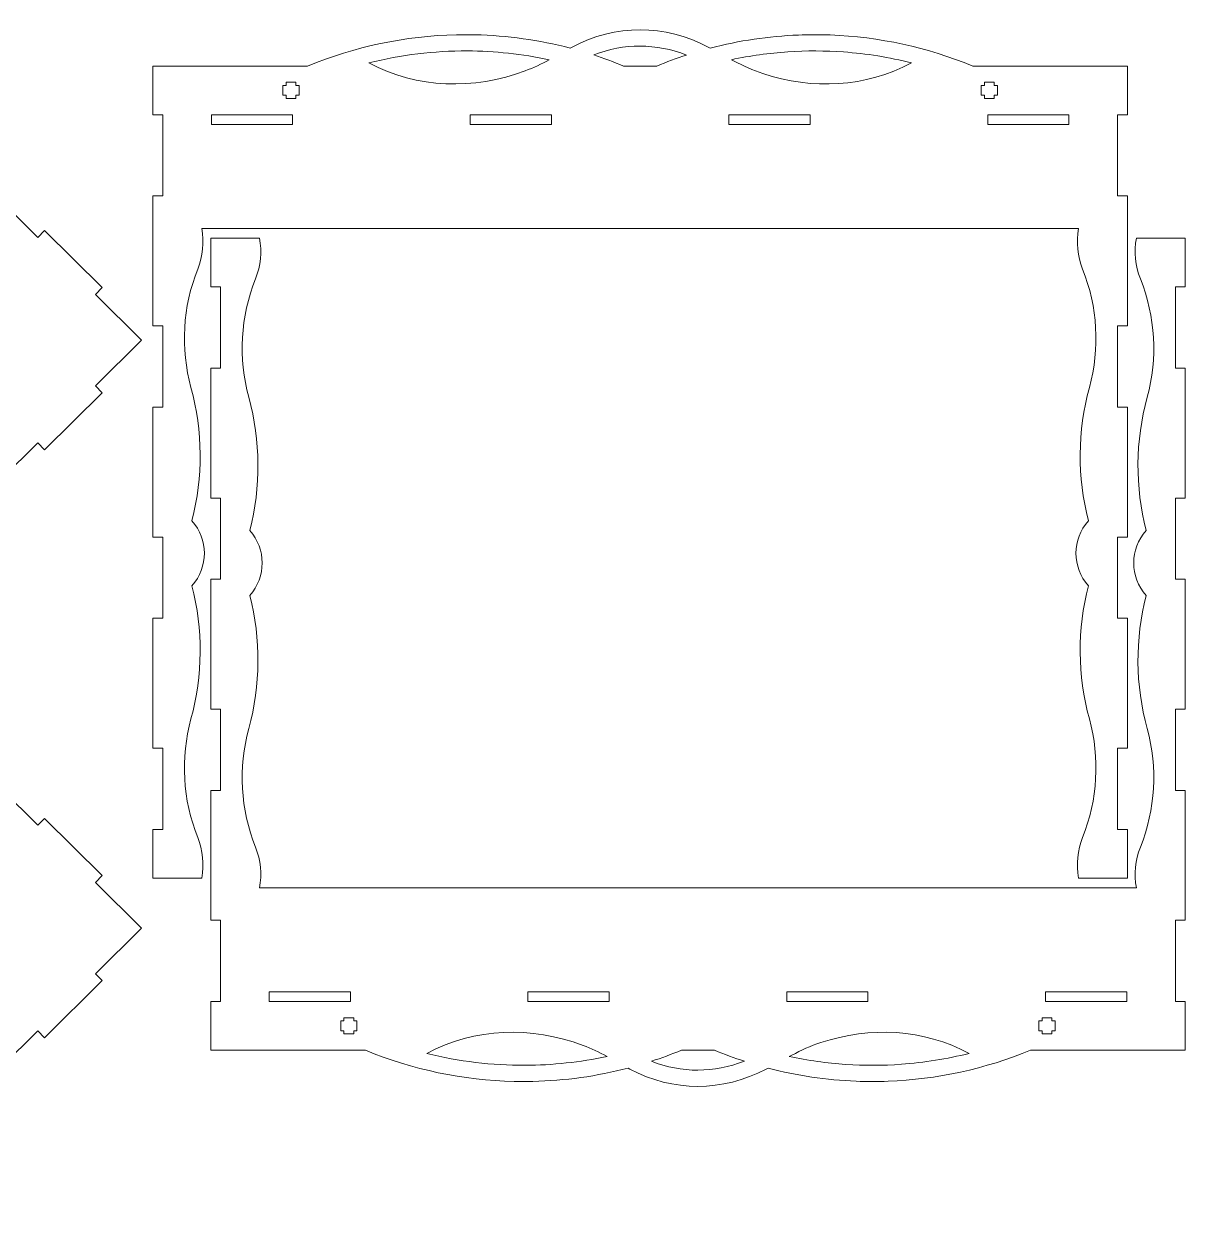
# Model space of a CAD drawing. Header units: millimetres. Extents: x -974 to 974, y -468 to 470.
# Drawn here: x 259 to 974, y -265 to 470 of the extents above; entities that cross this region are included whole.
import ezdxf

# ---------------------------------------------------------------- set-up
doc = ezdxf.new("R2010")
doc.units = ezdxf.units.MM
doc.header["$MEASUREMENT"] = 0
doc.layers.add('Camada 1', color=7, linetype='Continuous')

msp = doc.modelspace()

# ---------------------------------------------------------------- linework, layer by layer
at = {"layer": 'Camada 1', "color": 230, "lineweight": 20}
for points, knots in [([(338.7074, 364.2492), (338.7074, 364.2492), (338.7074, 284.2492), (338.7074, 284.2492), (338.7074, 284.2492), (338.7074, 284.2492), (344.7074, 284.2492), (344.7074, 284.2492), (344.7074, 284.2492), (344.7074, 284.2492), (344.7074, 234.2492), (344.7074, 234.2492), (344.7074, 234.2492), (344.7074, 234.2492), (338.7074, 234.2492), (338.7074, 234.2492), (338.7074, 234.2492), (338.7074, 234.2492), (338.7074, 154.2493), (338.7074, 154.2493), (338.7074, 154.2493), (338.7074, 154.2493), (344.7074, 154.2493), (344.7074, 154.2493), (344.7074, 154.2493), (344.7074, 154.2493), (344.7074, 104.2493), (344.7074, 104.2493), (344.7074, 104.2493), (344.7074, 104.2493), (338.7074, 104.2493), (338.7074, 104.2493), (338.7074, 104.2493), (338.7074, 104.2493), (338.7074, 24.2493), (338.7074, 24.2493), (338.7074, 24.2493), (338.7074, 24.2493), (344.7074, 24.2493), (344.7074, 24.2493), (344.7074, 24.2493), (344.7074, 24.2493), (344.7074, -25.7507), (344.7074, -25.7507), (344.7074, -25.7507), (344.7074, -25.7507), (338.7074, -25.7507), (338.7074, -25.7507), (338.7074, -25.7507), (338.7074, -25.7507), (338.7074, -55.7507), (338.7074, -55.7507), (338.7074, -55.7507), (338.7074, -55.7507), (368.7074, -55.7507), (368.7074, -55.7507), (368.7074, -55.7507), (370.281, -47.3541), (369.432, -38.6829), (366.2596, -30.7507), (366.2596, -30.7507), (356.9677, -7.5181), (355.5067, 18.1112), (362.0982, 42.2493), (362.0982, 42.2493), (369.421, 69.0653), (369.6311, 97.3265), (362.7074, 124.2493), (362.7074, 124.2493), (372.8931, 135.6372), (372.8932, 152.8611), (362.7074, 164.2493), (362.7074, 164.2493), (369.631, 191.171), (369.4211, 219.4323), (362.0982, 246.2492), (362.0982, 246.2492), (355.5067, 270.3872), (356.9677, 296.0165), (366.2596, 319.2492), (366.2596, 319.2492), (369.432, 327.1811), (370.281, 335.8523), (368.7074, 344.2492), (368.7074, 344.2492), (368.7074, 344.2492), (908.7073, 344.2492), (908.7073, 344.2492), (908.7073, 344.2492), (907.1337, 335.8524), (907.9827, 327.1812), (911.1553, 319.2486), (911.1553, 319.2486), (920.4471, 296.0161), (921.908, 270.387), (915.3165, 246.2492), (915.3165, 246.2492), (907.9936, 219.4328), (907.7836, 191.1713), (914.7073, 164.2493), (914.7073, 164.2493), (904.5215, 152.8612), (904.5215, 135.6373), (914.7073, 124.2493), (914.7073, 124.2493), (907.7836, 97.3271), (907.9936, 69.0656), (915.3167, 42.2487), (915.3167, 42.2487), (921.908, 18.1108), (920.4469, -7.5183), (911.1551, -30.7507), (911.1551, -30.7507), (907.9827, -38.6828), (907.1337, -47.354), (908.7073, -55.7507), (908.7073, -55.7507), (908.7073, -55.7507), (938.7073, -55.7507), (938.7073, -55.7507), (938.7073, -55.7507), (938.7073, -55.7507), (938.7073, -25.7507), (938.7073, -25.7507), (938.7073, -25.7507), (938.7073, -25.7507), (932.7073, -25.7507), (932.7073, -25.7507), (932.7073, -25.7507), (932.7073, -25.7507), (932.7073, 24.2493), (932.7073, 24.2493), (932.7073, 24.2493), (932.7073, 24.2493), (938.7073, 24.2493), (938.7073, 24.2493), (938.7073, 24.2493), (938.7073, 24.2493), (938.7073, 104.2493), (938.7073, 104.2493), (938.7073, 104.2493), (938.7073, 104.2493), (932.7073, 104.2493), (932.7073, 104.2493), (932.7073, 104.2493), (932.7073, 104.2493), (932.7073, 154.2493), (932.7073, 154.2493), (932.7073, 154.2493), (932.7073, 154.2493), (938.7073, 154.2493), (938.7073, 154.2493), (938.7073, 154.2493), (938.7073, 154.2493), (938.7073, 234.2492), (938.7073, 234.2492), (938.7073, 234.2492), (938.7073, 234.2492), (932.7073, 234.2492), (932.7073, 234.2492), (932.7073, 234.2492), (932.7073, 234.2492), (932.7073, 284.2492), (932.7073, 284.2492), (932.7073, 284.2492), (932.7073, 284.2492), (938.7073, 284.2492), (938.7073, 284.2492), (938.7073, 284.2492), (938.7073, 284.2492), (938.7073, 364.2492), (938.7073, 364.2492), (938.7073, 364.2492), (938.7073, 364.2492), (932.7073, 364.2492), (932.7073, 364.2492), (932.7073, 364.2492), (932.7073, 364.2492), (932.7073, 414.2492), (932.7073, 414.2492), (932.7073, 414.2492), (932.7073, 414.2492), (938.7073, 414.2492), (938.7073, 414.2492), (938.7073, 414.2492), (938.7073, 414.2492), (938.7073, 444.2492), (938.7073, 444.2492), (938.7073, 444.2492), (938.7073, 444.2492), (843.5064, 444.2492), (843.5064, 444.2492), (843.5064, 444.2492), (815.6671, 455.7411), (785.8362, 462.2381), (755.738, 463.3638), (755.738, 463.3638), (749.197, 463.6083), (742.6485, 463.601), (736.1074, 463.3418), (736.1074, 463.3418), (717.8521, 462.6185), (699.6562, 459.9332), (681.842, 455.286), (681.842, 455.286), (681.842, 455.286), (680.6322, 455.9228), (680.6322, 455.9228), (680.6322, 455.9228), (653.8062, 469.9195), (623.4889, 470.2017), (596.7448, 455.8406), (596.7448, 455.8406), (596.7448, 455.8406), (595.6717, 455.2602), (595.6717, 455.2602), (595.6717, 455.2602), (576.4572, 460.2809), (556.7978, 463.0189), (537.0981, 463.4739), (537.0981, 463.4739), (533.2396, 463.5631), (529.3795, 463.5646), (525.5209, 463.4785), (525.5209, 463.4785), (494.1262, 462.7783), (462.9363, 456.2318), (433.9083, 444.2492), (433.9083, 444.2492), (433.9083, 444.2492), (338.7074, 444.2492), (338.7074, 444.2492), (338.7074, 444.2492), (338.7074, 444.2492), (338.7074, 414.2492), (338.7074, 414.2492), (338.7074, 414.2492), (338.7074, 414.2492), (344.7074, 414.2492), (344.7074, 414.2492), (344.7074, 414.2492), (344.7074, 414.2492), (344.7074, 364.2492), (344.7074, 364.2492), (344.7074, 364.2492), (344.7074, 364.2492), (338.7074, 364.2492), (338.7074, 364.2492)], [0, 0, 0, 0, 0.01587302, 0.01587302, 0.01587302, 0.01587302, 0.03174603, 0.03174603, 0.03174603, 0.03174603, 0.04761905, 0.04761905, 0.04761905, 0.04761905, 0.06349206, 0.06349206, 0.06349206, 0.06349206, 0.07936508, 0.07936508, 0.07936508, 0.07936508, 0.0952381, 0.0952381, 0.0952381, 0.0952381, 0.11111111, 0.11111111, 0.11111111, 0.11111111, 0.12698413, 0.12698413, 0.12698413, 0.12698413, 0.14285714, 0.14285714, 0.14285714, 0.14285714, 0.15873016, 0.15873016, 0.15873016, 0.15873016, 0.17460317, 0.17460317, 0.17460317, 0.17460317, 0.19047619, 0.19047619, 0.19047619, 0.19047619, 0.20634921, 0.20634921, 0.20634921, 0.20634921, 0.22222222, 0.22222222, 0.22222222, 0.22222222, 0.23809524, 0.23809524, 0.23809524, 0.23809524, 0.25396825, 0.25396825, 0.25396825, 0.25396825, 0.26984127, 0.26984127, 0.26984127, 0.26984127, 0.28571429, 0.28571429, 0.28571429, 0.28571429, 0.3015873, 0.3015873, 0.3015873, 0.3015873, 0.31746032, 0.31746032, 0.31746032, 0.31746032, 0.33333333, 0.33333333, 0.33333333, 0.33333333, 0.34920635, 0.34920635, 0.34920635, 0.34920635, 0.36507937, 0.36507937, 0.36507937, 0.36507937, 0.38095238, 0.38095238, 0.38095238, 0.38095238, 0.3968254, 0.3968254, 0.3968254, 0.3968254, 0.41269841, 0.41269841, 0.41269841, 0.41269841, 0.42857143, 0.42857143, 0.42857143, 0.42857143, 0.44444444, 0.44444444, 0.44444444, 0.44444444, 0.46031746, 0.46031746, 0.46031746, 0.46031746, 0.47619048, 0.47619048, 0.47619048, 0.47619048, 0.49206349, 0.49206349, 0.49206349, 0.49206349, 0.50793651, 0.50793651, 0.50793651, 0.50793651, 0.52380952, 0.52380952, 0.52380952, 0.52380952, 0.53968254, 0.53968254, 0.53968254, 0.53968254, 0.55555556, 0.55555556, 0.55555556, 0.55555556, 0.57142857, 0.57142857, 0.57142857, 0.57142857, 0.58730159, 0.58730159, 0.58730159, 0.58730159, 0.6031746, 0.6031746, 0.6031746, 0.6031746, 0.61904762, 0.61904762, 0.61904762, 0.61904762, 0.63492063, 0.63492063, 0.63492063, 0.63492063, 0.65079365, 0.65079365, 0.65079365, 0.65079365, 0.66666667, 0.66666667, 0.66666667, 0.66666667, 0.68253968, 0.68253968, 0.68253968, 0.68253968, 0.6984127, 0.6984127, 0.6984127, 0.6984127, 0.71428571, 0.71428571, 0.71428571, 0.71428571, 0.73015873, 0.73015873, 0.73015873, 0.73015873, 0.74603175, 0.74603175, 0.74603175, 0.74603175, 0.76190476, 0.76190476, 0.76190476, 0.76190476, 0.77777778, 0.77777778, 0.77777778, 0.77777778, 0.79365079, 0.79365079, 0.79365079, 0.79365079, 0.80952381, 0.80952381, 0.80952381, 0.80952381, 0.82539683, 0.82539683, 0.82539683, 0.82539683, 0.84126984, 0.84126984, 0.84126984, 0.84126984, 0.85714286, 0.85714286, 0.85714286, 0.85714286, 0.87301587, 0.87301587, 0.87301587, 0.87301587, 0.88888889, 0.88888889, 0.88888889, 0.88888889, 0.9047619, 0.9047619, 0.9047619, 0.9047619, 0.92063492, 0.92063492, 0.92063492, 0.92063492, 0.93650794, 0.93650794, 0.93650794, 0.93650794, 0.95238095, 0.95238095, 0.95238095, 0.95238095, 0.96825397, 0.96825397, 0.96825397, 0.96825397, 1, 1, 1, 1]), ([(667.281, 451.0207), (661.0938, 449.0066), (654.9649, 446.7494), (648.9082, 444.2492), (648.9082, 444.2492), (648.9082, 444.2492), (628.5064, 444.2492), (628.5064, 444.2492), (628.5064, 444.2492), (622.4334, 446.7561), (616.2876, 449.0188), (610.0834, 451.0371), (610.0834, 451.0371), (628.6936, 458.4161), (648.6288, 458.2733), (667.281, 451.0207)], [0, 0, 0, 0, 0.2, 0.2, 0.2, 0.2, 0.4, 0.4, 0.4, 0.4, 0.6, 0.6, 0.6, 0.6, 1, 1, 1, 1]), ([(-188.2964, 447.4727), (-188.2964, 447.4727), (-268.2964, 447.4727), (-268.2964, 447.4727), (-268.2964, 447.4727), (-268.2964, 447.4727), (-268.2964, 453.4727), (-268.2964, 453.4727), (-268.2964, 453.4727), (-268.2964, 453.4727), (-318.2964, 453.4727), (-318.2964, 453.4727), (-318.2964, 453.4727), (-318.2964, 453.4727), (-318.2964, 447.4727), (-318.2964, 447.4727), (-318.2964, 447.4727), (-318.2964, 447.4727), (-348.2964, 447.4727), (-348.2964, 447.4727), (-348.2964, 447.4727), (-348.2964, 447.4727), (-348.2964, 103.4727), (-348.2964, 103.4727), (-348.2964, 103.4727), (-348.2964, 103.4727), (-318.2964, 103.4727), (-318.2964, 103.4727), (-318.2964, 103.4727), (-318.2964, 103.4727), (-318.2964, 97.4727), (-318.2964, 97.4727), (-318.2964, 97.4727), (-318.2964, 97.4727), (-268.2964, 97.4727), (-268.2964, 97.4727), (-268.2964, 97.4727), (-268.2964, 97.4727), (-268.2964, 103.4727), (-268.2964, 103.4727), (-268.2964, 103.4727), (-268.2964, 103.4727), (-188.2964, 103.4727), (-188.2964, 103.4727), (-188.2964, 103.4727), (-188.2964, 103.4727), (-188.2964, 97.4727), (-188.2964, 97.4727), (-188.2964, 97.4727), (-188.2964, 97.4727), (-138.2964, 97.4727), (-138.2964, 97.4727), (-138.2964, 97.4727), (-138.2964, 97.4727), (-138.2964, 103.4727), (-138.2964, 103.4727), (-138.2964, 103.4727), (-138.2964, 103.4727), (-58.2964, 103.4727), (-58.2964, 103.4727), (-58.2964, 103.4727), (-58.2964, 103.4727), (-58.2964, 97.4727), (-58.2964, 97.4727), (-58.2964, 97.4727), (-58.2964, 97.4727), (-8.2964, 97.4727), (-8.2964, 97.4727), (-8.2964, 97.4727), (-8.2964, 97.4727), (-8.2964, 103.4727), (-8.2964, 103.4727), (-8.2964, 103.4727), (-8.2964, 103.4727), (71.7036, 103.4727), (71.7036, 103.4727), (71.7036, 103.4727), (71.7036, 103.4727), (71.7036, 97.4727), (71.7036, 97.4727), (71.7036, 97.4727), (71.7036, 97.4727), (121.7036, 97.4727), (121.7036, 97.4727), (121.7036, 97.4727), (121.7036, 97.4727), (121.7036, 103.4727), (121.7036, 103.4727), (121.7036, 103.4727), (121.7036, 103.4727), (151.7036, 103.4727), (151.7036, 103.4727), (151.7036, 103.4727), (151.7036, 103.4727), (151.7036, 97.4727), (151.7036, 97.4727), (151.7036, 97.4727), (151.7036, 97.4727), (165.9245, 111.5356), (165.9245, 111.5356), (165.9245, 111.5356), (165.9245, 111.5356), (170.1434, 107.2693), (170.1434, 107.2693), (170.1434, 107.2693), (170.1434, 107.2693), (205.6957, 142.4266), (205.6957, 142.4266), (205.6957, 142.4266), (205.6957, 142.4266), (201.4768, 146.6929), (201.4768, 146.6929), (201.4768, 146.6929), (201.4768, 146.6929), (267.7095, 212.1896), (267.7095, 212.1896), (267.7095, 212.1896), (267.7095, 212.1896), (271.9283, 207.9233), (271.9283, 207.9233), (271.9283, 207.9233), (271.9283, 207.9233), (307.4806, 243.0806), (307.4806, 243.0806), (307.4806, 243.0806), (307.4806, 243.0806), (303.2618, 247.3469), (303.2618, 247.3469), (303.2618, 247.3469), (303.2618, 247.3469), (331.7036, 275.4727), (331.7036, 275.4727), (331.7036, 275.4727), (331.7036, 275.4727), (303.2618, 303.5985), (303.2618, 303.5985), (303.2618, 303.5985), (303.2618, 303.5985), (307.4806, 307.8648), (307.4806, 307.8648), (307.4806, 307.8648), (307.4806, 307.8648), (271.9283, 343.0221), (271.9283, 343.0221), (271.9283, 343.0221), (271.9283, 343.0221), (267.7095, 338.7558), (267.7095, 338.7558), (267.7095, 338.7558), (267.7095, 338.7558), (201.4768, 404.2525), (201.4768, 404.2525), (201.4768, 404.2525), (201.4768, 404.2525), (205.6957, 408.5188), (205.6957, 408.5188), (205.6957, 408.5188), (205.6957, 408.5188), (170.1434, 443.6761), (170.1434, 443.6761), (170.1434, 443.6761), (170.1434, 443.6761), (165.9245, 439.4098), (165.9245, 439.4098), (165.9245, 439.4098), (165.9245, 439.4098), (151.7036, 453.4727), (151.7036, 453.4727), (151.7036, 453.4727), (151.7036, 453.4727), (151.7036, 447.4727), (151.7036, 447.4727), (151.7036, 447.4727), (151.7036, 447.4727), (121.7036, 447.4727), (121.7036, 447.4727), (121.7036, 447.4727), (121.7036, 447.4727), (121.7036, 453.4727), (121.7036, 453.4727), (121.7036, 453.4727), (121.7036, 453.4727), (71.7036, 453.4727), (71.7036, 453.4727), (71.7036, 453.4727), (71.7036, 453.4727), (71.7036, 447.4727), (71.7036, 447.4727), (71.7036, 447.4727), (71.7036, 447.4727), (-8.2964, 447.4727), (-8.2964, 447.4727), (-8.2964, 447.4727), (-8.2964, 447.4727), (-8.2964, 453.4727), (-8.2964, 453.4727), (-8.2964, 453.4727), (-8.2964, 453.4727), (-58.2964, 453.4727), (-58.2964, 453.4727), (-58.2964, 453.4727), (-58.2964, 453.4727), (-58.2964, 447.4727), (-58.2964, 447.4727), (-58.2964, 447.4727), (-58.2964, 447.4727), (-138.2964, 447.4727), (-138.2964, 447.4727), (-138.2964, 447.4727), (-138.2964, 447.4727), (-138.2964, 453.4727), (-138.2964, 453.4727), (-138.2964, 453.4727), (-138.2964, 453.4727), (-188.2964, 453.4727), (-188.2964, 453.4727), (-188.2964, 453.4727), (-188.2964, 453.4727), (-188.2964, 447.4727), (-188.2964, 447.4727)], [0, 0, 0, 0, 0.01785714, 0.01785714, 0.01785714, 0.01785714, 0.03571429, 0.03571429, 0.03571429, 0.03571429, 0.05357143, 0.05357143, 0.05357143, 0.05357143, 0.07142857, 0.07142857, 0.07142857, 0.07142857, 0.08928571, 0.08928571, 0.08928571, 0.08928571, 0.10714286, 0.10714286, 0.10714286, 0.10714286, 0.125, 0.125, 0.125, 0.125, 0.14285714, 0.14285714, 0.14285714, 0.14285714, 0.16071429, 0.16071429, 0.16071429, 0.16071429, 0.17857143, 0.17857143, 0.17857143, 0.17857143, 0.19642857, 0.19642857, 0.19642857, 0.19642857, 0.21428571, 0.21428571, 0.21428571, 0.21428571, 0.23214286, 0.23214286, 0.23214286, 0.23214286, 0.25, 0.25, 0.25, 0.25, 0.26785714, 0.26785714, 0.26785714, 0.26785714, 0.28571429, 0.28571429, 0.28571429, 0.28571429, 0.30357143, 0.30357143, 0.30357143, 0.30357143, 0.32142857, 0.32142857, 0.32142857, 0.32142857, 0.33928571, 0.33928571, 0.33928571, 0.33928571, 0.35714286, 0.35714286, 0.35714286, 0.35714286, 0.375, 0.375, 0.375, 0.375, 0.39285714, 0.39285714, 0.39285714, 0.39285714, 0.41071429, 0.41071429, 0.41071429, 0.41071429, 0.42857143, 0.42857143, 0.42857143, 0.42857143, 0.44642857, 0.44642857, 0.44642857, 0.44642857, 0.46428571, 0.46428571, 0.46428571, 0.46428571, 0.48214286, 0.48214286, 0.48214286, 0.48214286, 0.5, 0.5, 0.5, 0.5, 0.51785714, 0.51785714, 0.51785714, 0.51785714, 0.53571429, 0.53571429, 0.53571429, 0.53571429, 0.55357143, 0.55357143, 0.55357143, 0.55357143, 0.57142857, 0.57142857, 0.57142857, 0.57142857, 0.58928571, 0.58928571, 0.58928571, 0.58928571, 0.60714286, 0.60714286, 0.60714286, 0.60714286, 0.625, 0.625, 0.625, 0.625, 0.64285714, 0.64285714, 0.64285714, 0.64285714, 0.66071429, 0.66071429, 0.66071429, 0.66071429, 0.67857143, 0.67857143, 0.67857143, 0.67857143, 0.69642857, 0.69642857, 0.69642857, 0.69642857, 0.71428571, 0.71428571, 0.71428571, 0.71428571, 0.73214286, 0.73214286, 0.73214286, 0.73214286, 0.75, 0.75, 0.75, 0.75, 0.76785714, 0.76785714, 0.76785714, 0.76785714, 0.78571429, 0.78571429, 0.78571429, 0.78571429, 0.80357143, 0.80357143, 0.80357143, 0.80357143, 0.82142857, 0.82142857, 0.82142857, 0.82142857, 0.83928571, 0.83928571, 0.83928571, 0.83928571, 0.85714286, 0.85714286, 0.85714286, 0.85714286, 0.875, 0.875, 0.875, 0.875, 0.89285714, 0.89285714, 0.89285714, 0.89285714, 0.91071429, 0.91071429, 0.91071429, 0.91071429, 0.92857143, 0.92857143, 0.92857143, 0.92857143, 0.94642857, 0.94642857, 0.94642857, 0.94642857, 0.96428571, 0.96428571, 0.96428571, 0.96428571, 1, 1, 1, 1]), ([(567.9182, 441.2777), (536.1643, 429.3209), (501.4414, 430.297), (471.6628, 446.1961), (471.6628, 446.1961), (491.5098, 451.1689), (511.8725, 453.6237), (532.2171, 453.5399), (532.2171, 453.5399), (549.1519, 453.4701), (566.0851, 451.6423), (582.7086, 448.0678), (582.7086, 448.0678), (577.8993, 445.5069), (573.0256, 443.2008), (567.9182, 441.2777)], [0, 0, 0, 0, 0.2, 0.2, 0.2, 0.2, 0.4, 0.4, 0.4, 0.4, 0.6, 0.6, 0.6, 0.6, 1, 1, 1, 1]), ([(805.7509, 446.1962), (777.5386, 431.1379), (744.789, 429.4291), (714.2743, 439.5837), (714.2743, 439.5837), (708.0951, 441.64), (702.2682, 444.2805), (696.5049, 447.2957), (696.5049, 447.2957), (695.9846, 447.5679), (695.4652, 447.8428), (694.947, 448.1196), (694.947, 448.1196), (706.4261, 450.5757), (718.0521, 452.2004), (729.7351, 452.9876), (729.7351, 452.9876), (741.1143, 453.7543), (752.575, 453.7245), (763.95, 452.8986), (763.95, 452.8986), (778.0126, 451.8776), (792.0051, 449.6403), (805.7509, 446.1962)], [0, 0, 0, 0, 0.14285714, 0.14285714, 0.14285714, 0.14285714, 0.28571429, 0.28571429, 0.28571429, 0.28571429, 0.42857143, 0.42857143, 0.42857143, 0.42857143, 0.57142857, 0.57142857, 0.57142857, 0.57142857, 0.71428571, 0.71428571, 0.71428571, 0.71428571, 1, 1, 1, 1]), ([(428.7074, 430.7492), (428.7074, 430.7492), (428.7074, 427.7492), (428.7074, 427.7492), (428.7074, 427.7492), (428.7074, 427.7492), (428.7074, 426.2492), (428.7074, 426.2492), (428.7074, 426.2492), (428.7074, 426.2492), (426.7074, 426.2492), (426.7074, 426.2492), (426.7074, 426.2492), (426.7074, 426.2492), (426.7074, 424.2492), (426.7074, 424.2492), (426.7074, 424.2492), (426.7074, 424.2492), (425.2074, 424.2492), (425.2074, 424.2492), (425.2074, 424.2492), (425.2074, 424.2492), (422.2074, 424.2492), (422.2074, 424.2492), (422.2074, 424.2492), (422.2074, 424.2492), (420.7074, 424.2492), (420.7074, 424.2492), (420.7074, 424.2492), (420.7074, 424.2492), (420.7074, 426.2492), (420.7074, 426.2492), (420.7074, 426.2492), (420.7074, 426.2492), (418.7074, 426.2492), (418.7074, 426.2492), (418.7074, 426.2492), (418.7074, 426.2492), (418.7074, 427.7492), (418.7074, 427.7492), (418.7074, 427.7492), (418.7074, 427.7492), (418.7074, 430.7492), (418.7074, 430.7492), (418.7074, 430.7492), (418.7074, 430.7492), (418.7074, 432.2492), (418.7074, 432.2492), (418.7074, 432.2492), (418.7074, 432.2492), (420.7074, 432.2492), (420.7074, 432.2492), (420.7074, 432.2492), (420.7074, 432.2492), (420.7074, 434.2492), (420.7074, 434.2492), (420.7074, 434.2492), (420.7074, 434.2492), (422.2074, 434.2492), (422.2074, 434.2492), (422.2074, 434.2492), (422.2074, 434.2492), (425.2074, 434.2492), (425.2074, 434.2492), (425.2074, 434.2492), (425.2074, 434.2492), (426.7074, 434.2492), (426.7074, 434.2492), (426.7074, 434.2492), (426.7074, 434.2492), (426.7074, 432.2492), (426.7074, 432.2492), (426.7074, 432.2492), (426.7074, 432.2492), (428.7074, 432.2492), (428.7074, 432.2492), (428.7074, 432.2492), (428.7074, 432.2492), (428.7074, 430.7492), (428.7074, 430.7492)], [0, 0, 0, 0, 0.04761905, 0.04761905, 0.04761905, 0.04761905, 0.0952381, 0.0952381, 0.0952381, 0.0952381, 0.14285714, 0.14285714, 0.14285714, 0.14285714, 0.19047619, 0.19047619, 0.19047619, 0.19047619, 0.23809524, 0.23809524, 0.23809524, 0.23809524, 0.28571429, 0.28571429, 0.28571429, 0.28571429, 0.33333333, 0.33333333, 0.33333333, 0.33333333, 0.38095238, 0.38095238, 0.38095238, 0.38095238, 0.42857143, 0.42857143, 0.42857143, 0.42857143, 0.47619048, 0.47619048, 0.47619048, 0.47619048, 0.52380952, 0.52380952, 0.52380952, 0.52380952, 0.57142857, 0.57142857, 0.57142857, 0.57142857, 0.61904762, 0.61904762, 0.61904762, 0.61904762, 0.66666667, 0.66666667, 0.66666667, 0.66666667, 0.71428571, 0.71428571, 0.71428571, 0.71428571, 0.76190476, 0.76190476, 0.76190476, 0.76190476, 0.80952381, 0.80952381, 0.80952381, 0.80952381, 0.85714286, 0.85714286, 0.85714286, 0.85714286, 0.9047619, 0.9047619, 0.9047619, 0.9047619, 1, 1, 1, 1]), ([(852.2073, 434.2492), (852.2073, 434.2492), (855.2073, 434.2492), (855.2073, 434.2492), (855.2073, 434.2492), (855.2073, 434.2492), (856.7073, 434.2492), (856.7073, 434.2492), (856.7073, 434.2492), (856.7073, 434.2492), (856.7073, 432.2492), (856.7073, 432.2492), (856.7073, 432.2492), (856.7073, 432.2492), (858.7073, 432.2492), (858.7073, 432.2492), (858.7073, 432.2492), (858.7073, 432.2492), (858.7073, 430.7492), (858.7073, 430.7492), (858.7073, 430.7492), (858.7073, 430.7492), (858.7073, 427.7492), (858.7073, 427.7492), (858.7073, 427.7492), (858.7073, 427.7492), (858.7073, 426.2492), (858.7073, 426.2492), (858.7073, 426.2492), (858.7073, 426.2492), (856.7073, 426.2492), (856.7073, 426.2492), (856.7073, 426.2492), (856.7073, 426.2492), (856.7073, 424.2492), (856.7073, 424.2492), (856.7073, 424.2492), (856.7073, 424.2492), (855.2073, 424.2492), (855.2073, 424.2492), (855.2073, 424.2492), (855.2073, 424.2492), (852.2073, 424.2492), (852.2073, 424.2492), (852.2073, 424.2492), (852.2073, 424.2492), (850.7073, 424.2492), (850.7073, 424.2492), (850.7073, 424.2492), (850.7073, 424.2492), (850.7073, 426.2492), (850.7073, 426.2492), (850.7073, 426.2492), (850.7073, 426.2492), (848.7073, 426.2492), (848.7073, 426.2492), (848.7073, 426.2492), (848.7073, 426.2492), (848.7073, 427.7492), (848.7073, 427.7492), (848.7073, 427.7492), (848.7073, 427.7492), (848.7073, 430.7492), (848.7073, 430.7492), (848.7073, 430.7492), (848.7073, 430.7492), (848.7073, 432.2492), (848.7073, 432.2492), (848.7073, 432.2492), (848.7073, 432.2492), (850.7073, 432.2492), (850.7073, 432.2492), (850.7073, 432.2492), (850.7073, 432.2492), (850.7073, 434.2492), (850.7073, 434.2492), (850.7073, 434.2492), (850.7073, 434.2492), (852.2073, 434.2492), (852.2073, 434.2492)], [0, 0, 0, 0, 0.04761905, 0.04761905, 0.04761905, 0.04761905, 0.0952381, 0.0952381, 0.0952381, 0.0952381, 0.14285714, 0.14285714, 0.14285714, 0.14285714, 0.19047619, 0.19047619, 0.19047619, 0.19047619, 0.23809524, 0.23809524, 0.23809524, 0.23809524, 0.28571429, 0.28571429, 0.28571429, 0.28571429, 0.33333333, 0.33333333, 0.33333333, 0.33333333, 0.38095238, 0.38095238, 0.38095238, 0.38095238, 0.42857143, 0.42857143, 0.42857143, 0.42857143, 0.47619048, 0.47619048, 0.47619048, 0.47619048, 0.52380952, 0.52380952, 0.52380952, 0.52380952, 0.57142857, 0.57142857, 0.57142857, 0.57142857, 0.61904762, 0.61904762, 0.61904762, 0.61904762, 0.66666667, 0.66666667, 0.66666667, 0.66666667, 0.71428571, 0.71428571, 0.71428571, 0.71428571, 0.76190476, 0.76190476, 0.76190476, 0.76190476, 0.80952381, 0.80952381, 0.80952381, 0.80952381, 0.85714286, 0.85714286, 0.85714286, 0.85714286, 0.9047619, 0.9047619, 0.9047619, 0.9047619, 1, 1, 1, 1]), ([(424.7074, 408.2492), (424.7074, 408.2492), (374.7074, 408.2492), (374.7074, 408.2492), (374.7074, 408.2492), (374.7074, 408.2492), (374.7074, 414.2492), (374.7074, 414.2492), (374.7074, 414.2492), (374.7074, 414.2492), (424.7074, 414.2492), (424.7074, 414.2492), (424.7074, 414.2492), (424.7074, 414.2492), (424.7074, 408.2492), (424.7074, 408.2492)], [0, 0, 0, 0, 0.2, 0.2, 0.2, 0.2, 0.4, 0.4, 0.4, 0.4, 0.6, 0.6, 0.6, 0.6, 1, 1, 1, 1]), ([(584.0407, 408.2492), (584.0407, 408.2492), (534.0407, 408.2492), (534.0407, 408.2492), (534.0407, 408.2492), (534.0407, 408.2492), (534.0407, 414.2492), (534.0407, 414.2492), (534.0407, 414.2492), (534.0407, 414.2492), (584.0407, 414.2492), (584.0407, 414.2492), (584.0407, 414.2492), (584.0407, 414.2492), (584.0407, 408.2492), (584.0407, 408.2492)], [0, 0, 0, 0, 0.2, 0.2, 0.2, 0.2, 0.4, 0.4, 0.4, 0.4, 0.6, 0.6, 0.6, 0.6, 1, 1, 1, 1]), ([(693.374, 408.2492), (693.374, 408.2492), (693.374, 414.2492), (693.374, 414.2492), (693.374, 414.2492), (693.374, 414.2492), (743.374, 414.2492), (743.374, 414.2492), (743.374, 414.2492), (743.374, 414.2492), (743.374, 408.2492), (743.374, 408.2492), (743.374, 408.2492), (743.374, 408.2492), (693.374, 408.2492), (693.374, 408.2492)], [0, 0, 0, 0, 0.2, 0.2, 0.2, 0.2, 0.4, 0.4, 0.4, 0.4, 0.6, 0.6, 0.6, 0.6, 1, 1, 1, 1]), ([(902.7073, 408.2492), (902.7073, 408.2492), (852.7073, 408.2492), (852.7073, 408.2492), (852.7073, 408.2492), (852.7073, 408.2492), (852.7073, 414.2492), (852.7073, 414.2492), (852.7073, 414.2492), (852.7073, 414.2492), (902.7073, 414.2492), (902.7073, 414.2492), (902.7073, 414.2492), (902.7073, 414.2492), (902.7073, 408.2492), (902.7073, 408.2492)], [0, 0, 0, 0, 0.2, 0.2, 0.2, 0.2, 0.4, 0.4, 0.4, 0.4, 0.6, 0.6, 0.6, 0.6, 1, 1, 1, 1]), ([(374.2965, -81.7507), (374.2965, -81.7507), (374.2965, -1.7507), (374.2965, -1.7507), (374.2965, -1.7507), (374.2965, -1.7507), (380.2965, -1.7507), (380.2965, -1.7507), (380.2965, -1.7507), (380.2965, -1.7507), (380.2965, 48.2493), (380.2965, 48.2493), (380.2965, 48.2493), (380.2965, 48.2493), (374.2965, 48.2493), (374.2965, 48.2493), (374.2965, 48.2493), (374.2965, 48.2493), (374.2965, 128.2492), (374.2965, 128.2492), (374.2965, 128.2492), (374.2965, 128.2492), (380.2965, 128.2492), (380.2965, 128.2492), (380.2965, 128.2492), (380.2965, 128.2492), (380.2965, 178.2492), (380.2965, 178.2492), (380.2965, 178.2492), (380.2965, 178.2492), (374.2965, 178.2492), (374.2965, 178.2492), (374.2965, 178.2492), (374.2965, 178.2492), (374.2965, 258.2492), (374.2965, 258.2492), (374.2965, 258.2492), (374.2965, 258.2492), (380.2965, 258.2492), (380.2965, 258.2492), (380.2965, 258.2492), (380.2965, 258.2492), (380.2965, 308.2492), (380.2965, 308.2492), (380.2965, 308.2492), (380.2965, 308.2492), (374.2965, 308.2492), (374.2965, 308.2492), (374.2965, 308.2492), (374.2965, 308.2492), (374.2965, 338.2492), (374.2965, 338.2492), (374.2965, 338.2492), (374.2965, 338.2492), (404.2965, 338.2492), (404.2965, 338.2492), (404.2965, 338.2492), (405.8701, 329.8526), (405.0211, 321.1814), (401.8487, 313.2492), (401.8487, 313.2492), (392.5568, 290.0166), (391.0958, 264.3873), (397.6873, 240.2492), (397.6873, 240.2492), (405.0101, 213.4332), (405.2202, 185.172), (398.2965, 158.2492), (398.2965, 158.2492), (408.4822, 146.8613), (408.4823, 129.6374), (398.2965, 118.2492), (398.2965, 118.2492), (405.2201, 91.3275), (405.0102, 63.0662), (397.6873, 36.2493), (397.6873, 36.2493), (391.0958, 12.1113), (392.5568, -13.518), (401.8487, -36.7507), (401.8487, -36.7507), (405.0211, -44.6826), (405.8701, -53.3538), (404.2965, -61.7507), (404.2965, -61.7507), (404.2965, -61.7507), (944.2964, -61.7507), (944.2964, -61.7507), (944.2964, -61.7507), (942.7228, -53.3539), (943.5718, -44.6827), (946.7444, -36.7501), (946.7444, -36.7501), (956.0362, -13.5176), (957.4971, 12.1115), (950.9056, 36.2493), (950.9056, 36.2493), (943.5827, 63.0657), (943.3727, 91.3272), (950.2964, 118.2492), (950.2964, 118.2492), (940.1106, 129.6373), (940.1106, 146.8612), (950.2964, 158.2492), (950.2964, 158.2492), (943.3727, 185.1714), (943.5827, 213.4329), (950.9058, 240.2498), (950.9058, 240.2498), (957.4971, 264.3877), (956.036, 290.0168), (946.7442, 313.2492), (946.7442, 313.2492), (943.5718, 321.1813), (942.7228, 329.8525), (944.2964, 338.2492), (944.2964, 338.2492), (944.2964, 338.2492), (974.2964, 338.2492), (974.2964, 338.2492), (974.2964, 338.2492), (974.2964, 338.2492), (974.2964, 308.2492), (974.2964, 308.2492), (974.2964, 308.2492), (974.2964, 308.2492), (968.2964, 308.2492), (968.2964, 308.2492), (968.2964, 308.2492), (968.2964, 308.2492), (968.2964, 258.2492), (968.2964, 258.2492), (968.2964, 258.2492), (968.2964, 258.2492), (974.2964, 258.2492), (974.2964, 258.2492), (974.2964, 258.2492), (974.2964, 258.2492), (974.2964, 178.2492), (974.2964, 178.2492), (974.2964, 178.2492), (974.2964, 178.2492), (968.2964, 178.2492), (968.2964, 178.2492), (968.2964, 178.2492), (968.2964, 178.2492), (968.2964, 128.2492), (968.2964, 128.2492), (968.2964, 128.2492), (968.2964, 128.2492), (974.2964, 128.2492), (974.2964, 128.2492), (974.2964, 128.2492), (974.2964, 128.2492), (974.2964, 48.2493), (974.2964, 48.2493), (974.2964, 48.2493), (974.2964, 48.2493), (968.2964, 48.2493), (968.2964, 48.2493), (968.2964, 48.2493), (968.2964, 48.2493), (968.2964, -1.7507), (968.2964, -1.7507), (968.2964, -1.7507), (968.2964, -1.7507), (974.2964, -1.7507), (974.2964, -1.7507), (974.2964, -1.7507), (974.2964, -1.7507), (974.2964, -81.7507), (974.2964, -81.7507), (974.2964, -81.7507), (974.2964, -81.7507), (968.2964, -81.7507), (968.2964, -81.7507), (968.2964, -81.7507), (968.2964, -81.7507), (968.2964, -131.7507), (968.2964, -131.7507), (968.2964, -131.7507), (968.2964, -131.7507), (974.2964, -131.7507), (974.2964, -131.7507), (974.2964, -131.7507), (974.2964, -131.7507), (974.2964, -161.7507), (974.2964, -161.7507), (974.2964, -161.7507), (974.2964, -161.7507), (879.0955, -161.7507), (879.0955, -161.7507), (879.0955, -161.7507), (851.2562, -173.2426), (821.4253, -179.7396), (791.3271, -180.8653), (791.3271, -180.8653), (784.7861, -181.1098), (778.2376, -181.1025), (771.6965, -180.8433), (771.6965, -180.8433), (753.4412, -180.12), (735.2453, -177.4347), (717.4311, -172.7875), (717.4311, -172.7875), (717.4311, -172.7875), (716.2213, -173.4243), (716.2213, -173.4243), (716.2213, -173.4243), (689.3953, -187.421), (659.078, -187.7032), (632.3339, -173.3421), (632.3339, -173.3421), (632.3339, -173.3421), (631.2608, -172.7617), (631.2608, -172.7617), (631.2608, -172.7617), (612.0463, -177.7824), (592.3869, -180.5204), (572.6872, -180.9754), (572.6872, -180.9754), (568.8287, -181.0646), (564.9686, -181.0661), (561.11, -180.98), (561.11, -180.98), (529.7153, -180.2798), (498.5254, -173.7333), (469.4974, -161.7507), (469.4974, -161.7507), (469.4974, -161.7507), (374.2965, -161.7507), (374.2965, -161.7507), (374.2965, -161.7507), (374.2965, -161.7507), (374.2965, -131.7507), (374.2965, -131.7507), (374.2965, -131.7507), (374.2965, -131.7507), (380.2965, -131.7507), (380.2965, -131.7507), (380.2965, -131.7507), (380.2965, -131.7507), (380.2965, -81.7507), (380.2965, -81.7507), (380.2965, -81.7507), (380.2965, -81.7507), (374.2965, -81.7507), (374.2965, -81.7507)], [0, 0, 0, 0, 0.01587302, 0.01587302, 0.01587302, 0.01587302, 0.03174603, 0.03174603, 0.03174603, 0.03174603, 0.04761905, 0.04761905, 0.04761905, 0.04761905, 0.06349206, 0.06349206, 0.06349206, 0.06349206, 0.07936508, 0.07936508, 0.07936508, 0.07936508, 0.0952381, 0.0952381, 0.0952381, 0.0952381, 0.11111111, 0.11111111, 0.11111111, 0.11111111, 0.12698413, 0.12698413, 0.12698413, 0.12698413, 0.14285714, 0.14285714, 0.14285714, 0.14285714, 0.15873016, 0.15873016, 0.15873016, 0.15873016, 0.17460317, 0.17460317, 0.17460317, 0.17460317, 0.19047619, 0.19047619, 0.19047619, 0.19047619, 0.20634921, 0.20634921, 0.20634921, 0.20634921, 0.22222222, 0.22222222, 0.22222222, 0.22222222, 0.23809524, 0.23809524, 0.23809524, 0.23809524, 0.25396825, 0.25396825, 0.25396825, 0.25396825, 0.26984127, 0.26984127, 0.26984127, 0.26984127, 0.28571429, 0.28571429, 0.28571429, 0.28571429, 0.3015873, 0.3015873, 0.3015873, 0.3015873, 0.31746032, 0.31746032, 0.31746032, 0.31746032, 0.33333333, 0.33333333, 0.33333333, 0.33333333, 0.34920635, 0.34920635, 0.34920635, 0.34920635, 0.36507937, 0.36507937, 0.36507937, 0.36507937, 0.38095238, 0.38095238, 0.38095238, 0.38095238, 0.3968254, 0.3968254, 0.3968254, 0.3968254, 0.41269841, 0.41269841, 0.41269841, 0.41269841, 0.42857143, 0.42857143, 0.42857143, 0.42857143, 0.44444444, 0.44444444, 0.44444444, 0.44444444, 0.46031746, 0.46031746, 0.46031746, 0.46031746, 0.47619048, 0.47619048, 0.47619048, 0.47619048, 0.49206349, 0.49206349, 0.49206349, 0.49206349, 0.50793651, 0.50793651, 0.50793651, 0.50793651, 0.52380952, 0.52380952, 0.52380952, 0.52380952, 0.53968254, 0.53968254, 0.53968254, 0.53968254, 0.55555556, 0.55555556, 0.55555556, 0.55555556, 0.57142857, 0.57142857, 0.57142857, 0.57142857, 0.58730159, 0.58730159, 0.58730159, 0.58730159, 0.6031746, 0.6031746, 0.6031746, 0.6031746, 0.61904762, 0.61904762, 0.61904762, 0.61904762, 0.63492063, 0.63492063, 0.63492063, 0.63492063, 0.65079365, 0.65079365, 0.65079365, 0.65079365, 0.66666667, 0.66666667, 0.66666667, 0.66666667, 0.68253968, 0.68253968, 0.68253968, 0.68253968, 0.6984127, 0.6984127, 0.6984127, 0.6984127, 0.71428571, 0.71428571, 0.71428571, 0.71428571, 0.73015873, 0.73015873, 0.73015873, 0.73015873, 0.74603175, 0.74603175, 0.74603175, 0.74603175, 0.76190476, 0.76190476, 0.76190476, 0.76190476, 0.77777778, 0.77777778, 0.77777778, 0.77777778, 0.79365079, 0.79365079, 0.79365079, 0.79365079, 0.80952381, 0.80952381, 0.80952381, 0.80952381, 0.82539683, 0.82539683, 0.82539683, 0.82539683, 0.84126984, 0.84126984, 0.84126984, 0.84126984, 0.85714286, 0.85714286, 0.85714286, 0.85714286, 0.87301587, 0.87301587, 0.87301587, 0.87301587, 0.88888889, 0.88888889, 0.88888889, 0.88888889, 0.9047619, 0.9047619, 0.9047619, 0.9047619, 0.92063492, 0.92063492, 0.92063492, 0.92063492, 0.93650794, 0.93650794, 0.93650794, 0.93650794, 0.95238095, 0.95238095, 0.95238095, 0.95238095, 0.96825397, 0.96825397, 0.96825397, 0.96825397, 1, 1, 1, 1]), ([(-188.2964, -258.5273), (-188.2964, -258.5273), (-268.2964, -258.5273), (-268.2964, -258.5273), (-268.2964, -258.5273), (-268.2964, -258.5273), (-268.2964, -264.5273), (-268.2964, -264.5273), (-268.2964, -264.5273), (-268.2964, -264.5273), (-318.2964, -264.5273), (-318.2964, -264.5273), (-318.2964, -264.5273), (-318.2964, -264.5273), (-318.2964, -258.5273), (-318.2964, -258.5273), (-318.2964, -258.5273), (-318.2964, -258.5273), (-348.2964, -258.5273), (-348.2964, -258.5273), (-348.2964, -258.5273), (-348.2964, -258.5273), (-348.2964, 85.4727), (-348.2964, 85.4727), (-348.2964, 85.4727), (-348.2964, 85.4727), (-318.2964, 85.4727), (-318.2964, 85.4727), (-318.2964, 85.4727), (-318.2964, 85.4727), (-318.2964, 91.4727), (-318.2964, 91.4727), (-318.2964, 91.4727), (-318.2964, 91.4727), (-268.2964, 91.4727), (-268.2964, 91.4727), (-268.2964, 91.4727), (-268.2964, 91.4727), (-268.2964, 85.4727), (-268.2964, 85.4727), (-268.2964, 85.4727), (-268.2964, 85.4727), (-188.2964, 85.4727), (-188.2964, 85.4727), (-188.2964, 85.4727), (-188.2964, 85.4727), (-188.2964, 91.4727), (-188.2964, 91.4727), (-188.2964, 91.4727), (-188.2964, 91.4727), (-138.2964, 91.4727), (-138.2964, 91.4727), (-138.2964, 91.4727), (-138.2964, 91.4727), (-138.2964, 85.4727), (-138.2964, 85.4727), (-138.2964, 85.4727), (-138.2964, 85.4727), (-58.2964, 85.4727), (-58.2964, 85.4727), (-58.2964, 85.4727), (-58.2964, 85.4727), (-58.2964, 91.4727), (-58.2964, 91.4727), (-58.2964, 91.4727), (-58.2964, 91.4727), (-8.2964, 91.4727), (-8.2964, 91.4727), (-8.2964, 91.4727), (-8.2964, 91.4727), (-8.2964, 85.4727), (-8.2964, 85.4727), (-8.2964, 85.4727), (-8.2964, 85.4727), (71.7036, 85.4727), (71.7036, 85.4727), (71.7036, 85.4727), (71.7036, 85.4727), (71.7036, 91.4727), (71.7036, 91.4727), (71.7036, 91.4727), (71.7036, 91.4727), (121.7036, 91.4727), (121.7036, 91.4727), (121.7036, 91.4727), (121.7036, 91.4727), (121.7036, 85.4727), (121.7036, 85.4727), (121.7036, 85.4727), (121.7036, 85.4727), (151.7036, 85.4727), (151.7036, 85.4727), (151.7036, 85.4727), (151.7036, 85.4727), (151.7036, 91.4727), (151.7036, 91.4727), (151.7036, 91.4727), (151.7036, 91.4727), (165.9245, 77.4098), (165.9245, 77.4098), (165.9245, 77.4098), (165.9245, 77.4098), (170.1434, 81.6761), (170.1434, 81.6761), (170.1434, 81.6761), (170.1434, 81.6761), (205.6957, 46.5188), (205.6957, 46.5188), (205.6957, 46.5188), (205.6957, 46.5188), (201.4768, 42.2525), (201.4768, 42.2525), (201.4768, 42.2525), (201.4768, 42.2525), (267.7095, -23.2442), (267.7095, -23.2442), (267.7095, -23.2442), (267.7095, -23.2442), (271.9283, -18.9779), (271.9283, -18.9779), (271.9283, -18.9779), (271.9283, -18.9779), (307.4806, -54.1352), (307.4806, -54.1352), (307.4806, -54.1352), (307.4806, -54.1352), (303.2618, -58.4015), (303.2618, -58.4015), (303.2618, -58.4015), (303.2618, -58.4015), (331.7036, -86.5273), (331.7036, -86.5273), (331.7036, -86.5273), (331.7036, -86.5273), (303.2618, -114.6531), (303.2618, -114.6531), (303.2618, -114.6531), (303.2618, -114.6531), (307.4806, -118.9194), (307.4806, -118.9194), (307.4806, -118.9194), (307.4806, -118.9194), (271.9283, -154.0767), (271.9283, -154.0767), (271.9283, -154.0767), (271.9283, -154.0767), (267.7095, -149.8104), (267.7095, -149.8104), (267.7095, -149.8104), (267.7095, -149.8104), (201.4768, -215.3071), (201.4768, -215.3071), (201.4768, -215.3071), (201.4768, -215.3071), (205.6957, -219.5734), (205.6957, -219.5734), (205.6957, -219.5734), (205.6957, -219.5734), (170.1434, -254.7307), (170.1434, -254.7307), (170.1434, -254.7307), (170.1434, -254.7307), (165.9245, -250.4644), (165.9245, -250.4644), (165.9245, -250.4644), (165.9245, -250.4644), (151.7036, -264.5273), (151.7036, -264.5273), (151.7036, -264.5273), (151.7036, -264.5273), (151.7036, -258.5273), (151.7036, -258.5273), (151.7036, -258.5273), (151.7036, -258.5273), (121.7036, -258.5273), (121.7036, -258.5273), (121.7036, -258.5273), (121.7036, -258.5273), (121.7036, -264.5273), (121.7036, -264.5273), (121.7036, -264.5273), (121.7036, -264.5273), (71.7036, -264.5273), (71.7036, -264.5273), (71.7036, -264.5273), (71.7036, -264.5273), (71.7036, -258.5273), (71.7036, -258.5273), (71.7036, -258.5273), (71.7036, -258.5273), (-8.2964, -258.5273), (-8.2964, -258.5273), (-8.2964, -258.5273), (-8.2964, -258.5273), (-8.2964, -264.5273), (-8.2964, -264.5273), (-8.2964, -264.5273), (-8.2964, -264.5273), (-58.2964, -264.5273), (-58.2964, -264.5273), (-58.2964, -264.5273), (-58.2964, -264.5273), (-58.2964, -258.5273), (-58.2964, -258.5273), (-58.2964, -258.5273), (-58.2964, -258.5273), (-138.2964, -258.5273), (-138.2964, -258.5273), (-138.2964, -258.5273), (-138.2964, -258.5273), (-138.2964, -264.5273), (-138.2964, -264.5273), (-138.2964, -264.5273), (-138.2964, -264.5273), (-188.2964, -264.5273), (-188.2964, -264.5273), (-188.2964, -264.5273), (-188.2964, -264.5273), (-188.2964, -258.5273), (-188.2964, -258.5273)], [0, 0, 0, 0, 0.01785714, 0.01785714, 0.01785714, 0.01785714, 0.03571429, 0.03571429, 0.03571429, 0.03571429, 0.05357143, 0.05357143, 0.05357143, 0.05357143, 0.07142857, 0.07142857, 0.07142857, 0.07142857, 0.08928571, 0.08928571, 0.08928571, 0.08928571, 0.10714286, 0.10714286, 0.10714286, 0.10714286, 0.125, 0.125, 0.125, 0.125, 0.14285714, 0.14285714, 0.14285714, 0.14285714, 0.16071429, 0.16071429, 0.16071429, 0.16071429, 0.17857143, 0.17857143, 0.17857143, 0.17857143, 0.19642857, 0.19642857, 0.19642857, 0.19642857, 0.21428571, 0.21428571, 0.21428571, 0.21428571, 0.23214286, 0.23214286, 0.23214286, 0.23214286, 0.25, 0.25, 0.25, 0.25, 0.26785714, 0.26785714, 0.26785714, 0.26785714, 0.28571429, 0.28571429, 0.28571429, 0.28571429, 0.30357143, 0.30357143, 0.30357143, 0.30357143, 0.32142857, 0.32142857, 0.32142857, 0.32142857, 0.33928571, 0.33928571, 0.33928571, 0.33928571, 0.35714286, 0.35714286, 0.35714286, 0.35714286, 0.375, 0.375, 0.375, 0.375, 0.39285714, 0.39285714, 0.39285714, 0.39285714, 0.41071429, 0.41071429, 0.41071429, 0.41071429, 0.42857143, 0.42857143, 0.42857143, 0.42857143, 0.44642857, 0.44642857, 0.44642857, 0.44642857, 0.46428571, 0.46428571, 0.46428571, 0.46428571, 0.48214286, 0.48214286, 0.48214286, 0.48214286, 0.5, 0.5, 0.5, 0.5, 0.51785714, 0.51785714, 0.51785714, 0.51785714, 0.53571429, 0.53571429, 0.53571429, 0.53571429, 0.55357143, 0.55357143, 0.55357143, 0.55357143, 0.57142857, 0.57142857, 0.57142857, 0.57142857, 0.58928571, 0.58928571, 0.58928571, 0.58928571, 0.60714286, 0.60714286, 0.60714286, 0.60714286, 0.625, 0.625, 0.625, 0.625, 0.64285714, 0.64285714, 0.64285714, 0.64285714, 0.66071429, 0.66071429, 0.66071429, 0.66071429, 0.67857143, 0.67857143, 0.67857143, 0.67857143, 0.69642857, 0.69642857, 0.69642857, 0.69642857, 0.71428571, 0.71428571, 0.71428571, 0.71428571, 0.73214286, 0.73214286, 0.73214286, 0.73214286, 0.75, 0.75, 0.75, 0.75, 0.76785714, 0.76785714, 0.76785714, 0.76785714, 0.78571429, 0.78571429, 0.78571429, 0.78571429, 0.80357143, 0.80357143, 0.80357143, 0.80357143, 0.82142857, 0.82142857, 0.82142857, 0.82142857, 0.83928571, 0.83928571, 0.83928571, 0.83928571, 0.85714286, 0.85714286, 0.85714286, 0.85714286, 0.875, 0.875, 0.875, 0.875, 0.89285714, 0.89285714, 0.89285714, 0.89285714, 0.91071429, 0.91071429, 0.91071429, 0.91071429, 0.92857143, 0.92857143, 0.92857143, 0.92857143, 0.94642857, 0.94642857, 0.94642857, 0.94642857, 0.96428571, 0.96428571, 0.96428571, 0.96428571, 1, 1, 1, 1]), ([(460.2965, -125.7507), (460.2965, -125.7507), (410.2965, -125.7507), (410.2965, -125.7507), (410.2965, -125.7507), (410.2965, -125.7507), (410.2965, -131.7507), (410.2965, -131.7507), (410.2965, -131.7507), (410.2965, -131.7507), (460.2965, -131.7507), (460.2965, -131.7507), (460.2965, -131.7507), (460.2965, -131.7507), (460.2965, -125.7507), (460.2965, -125.7507)], [0, 0, 0, 0, 0.2, 0.2, 0.2, 0.2, 0.4, 0.4, 0.4, 0.4, 0.6, 0.6, 0.6, 0.6, 1, 1, 1, 1]), ([(619.6298, -125.7507), (619.6298, -125.7507), (569.6298, -125.7507), (569.6298, -125.7507), (569.6298, -125.7507), (569.6298, -125.7507), (569.6298, -131.7507), (569.6298, -131.7507), (569.6298, -131.7507), (569.6298, -131.7507), (619.6298, -131.7507), (619.6298, -131.7507), (619.6298, -131.7507), (619.6298, -131.7507), (619.6298, -125.7507), (619.6298, -125.7507)], [0, 0, 0, 0, 0.2, 0.2, 0.2, 0.2, 0.4, 0.4, 0.4, 0.4, 0.6, 0.6, 0.6, 0.6, 1, 1, 1, 1]), ([(728.9631, -125.7507), (728.9631, -125.7507), (728.9631, -131.7507), (728.9631, -131.7507), (728.9631, -131.7507), (728.9631, -131.7507), (778.9631, -131.7507), (778.9631, -131.7507), (778.9631, -131.7507), (778.9631, -131.7507), (778.9631, -125.7507), (778.9631, -125.7507), (778.9631, -125.7507), (778.9631, -125.7507), (728.9631, -125.7507), (728.9631, -125.7507)], [0, 0, 0, 0, 0.2, 0.2, 0.2, 0.2, 0.4, 0.4, 0.4, 0.4, 0.6, 0.6, 0.6, 0.6, 1, 1, 1, 1]), ([(938.2964, -125.7507), (938.2964, -125.7507), (888.2964, -125.7507), (888.2964, -125.7507), (888.2964, -125.7507), (888.2964, -125.7507), (888.2964, -131.7507), (888.2964, -131.7507), (888.2964, -131.7507), (888.2964, -131.7507), (938.2964, -131.7507), (938.2964, -131.7507), (938.2964, -131.7507), (938.2964, -131.7507), (938.2964, -125.7507), (938.2964, -125.7507)], [0, 0, 0, 0, 0.2, 0.2, 0.2, 0.2, 0.4, 0.4, 0.4, 0.4, 0.6, 0.6, 0.6, 0.6, 1, 1, 1, 1]), ([(464.2965, -148.2507), (464.2965, -148.2507), (464.2965, -145.2507), (464.2965, -145.2507), (464.2965, -145.2507), (464.2965, -145.2507), (464.2965, -143.7507), (464.2965, -143.7507), (464.2965, -143.7507), (464.2965, -143.7507), (462.2965, -143.7507), (462.2965, -143.7507), (462.2965, -143.7507), (462.2965, -143.7507), (462.2965, -141.7507), (462.2965, -141.7507), (462.2965, -141.7507), (462.2965, -141.7507), (460.7965, -141.7507), (460.7965, -141.7507), (460.7965, -141.7507), (460.7965, -141.7507), (457.7965, -141.7507), (457.7965, -141.7507), (457.7965, -141.7507), (457.7965, -141.7507), (456.2965, -141.7507), (456.2965, -141.7507), (456.2965, -141.7507), (456.2965, -141.7507), (456.2965, -143.7507), (456.2965, -143.7507), (456.2965, -143.7507), (456.2965, -143.7507), (454.2965, -143.7507), (454.2965, -143.7507), (454.2965, -143.7507), (454.2965, -143.7507), (454.2965, -145.2507), (454.2965, -145.2507), (454.2965, -145.2507), (454.2965, -145.2507), (454.2965, -148.2507), (454.2965, -148.2507), (454.2965, -148.2507), (454.2965, -148.2507), (454.2965, -149.7507), (454.2965, -149.7507), (454.2965, -149.7507), (454.2965, -149.7507), (456.2965, -149.7507), (456.2965, -149.7507), (456.2965, -149.7507), (456.2965, -149.7507), (456.2965, -151.7507), (456.2965, -151.7507), (456.2965, -151.7507), (456.2965, -151.7507), (457.7965, -151.7507), (457.7965, -151.7507), (457.7965, -151.7507), (457.7965, -151.7507), (460.7965, -151.7507), (460.7965, -151.7507), (460.7965, -151.7507), (460.7965, -151.7507), (462.2965, -151.7507), (462.2965, -151.7507), (462.2965, -151.7507), (462.2965, -151.7507), (462.2965, -149.7507), (462.2965, -149.7507), (462.2965, -149.7507), (462.2965, -149.7507), (464.2965, -149.7507), (464.2965, -149.7507), (464.2965, -149.7507), (464.2965, -149.7507), (464.2965, -148.2507), (464.2965, -148.2507)], [0, 0, 0, 0, 0.04761905, 0.04761905, 0.04761905, 0.04761905, 0.0952381, 0.0952381, 0.0952381, 0.0952381, 0.14285714, 0.14285714, 0.14285714, 0.14285714, 0.19047619, 0.19047619, 0.19047619, 0.19047619, 0.23809524, 0.23809524, 0.23809524, 0.23809524, 0.28571429, 0.28571429, 0.28571429, 0.28571429, 0.33333333, 0.33333333, 0.33333333, 0.33333333, 0.38095238, 0.38095238, 0.38095238, 0.38095238, 0.42857143, 0.42857143, 0.42857143, 0.42857143, 0.47619048, 0.47619048, 0.47619048, 0.47619048, 0.52380952, 0.52380952, 0.52380952, 0.52380952, 0.57142857, 0.57142857, 0.57142857, 0.57142857, 0.61904762, 0.61904762, 0.61904762, 0.61904762, 0.66666667, 0.66666667, 0.66666667, 0.66666667, 0.71428571, 0.71428571, 0.71428571, 0.71428571, 0.76190476, 0.76190476, 0.76190476, 0.76190476, 0.80952381, 0.80952381, 0.80952381, 0.80952381, 0.85714286, 0.85714286, 0.85714286, 0.85714286, 0.9047619, 0.9047619, 0.9047619, 0.9047619, 1, 1, 1, 1]), ([(603.5073, -158.7792), (571.7534, -146.8224), (537.0305, -147.7985), (507.2519, -163.6976), (507.2519, -163.6976), (527.0989, -168.6704), (547.4616, -171.1252), (567.8062, -171.0414), (567.8062, -171.0414), (584.741, -170.9716), (601.6742, -169.1438), (618.2977, -165.5693), (618.2977, -165.5693), (613.4884, -163.0084), (608.6147, -160.7023), (603.5073, -158.7792)], [0, 0, 0, 0, 0.2, 0.2, 0.2, 0.2, 0.4, 0.4, 0.4, 0.4, 0.6, 0.6, 0.6, 0.6, 1, 1, 1, 1]), ([(841.34, -163.6977), (813.1277, -148.6394), (780.3781, -146.9306), (749.8634, -157.0852), (749.8634, -157.0852), (743.6842, -159.1415), (737.8573, -161.782), (732.094, -164.7972), (732.094, -164.7972), (731.5737, -165.0694), (731.0543, -165.3443), (730.5361, -165.6211), (730.5361, -165.6211), (742.0152, -168.0772), (753.6412, -169.7019), (765.3242, -170.4891), (765.3242, -170.4891), (776.7034, -171.2558), (788.1641, -171.226), (799.5391, -170.4001), (799.5391, -170.4001), (813.6017, -169.3791), (827.5942, -167.1418), (841.34, -163.6977)], [0, 0, 0, 0, 0.14285714, 0.14285714, 0.14285714, 0.14285714, 0.28571429, 0.28571429, 0.28571429, 0.28571429, 0.42857143, 0.42857143, 0.42857143, 0.42857143, 0.57142857, 0.57142857, 0.57142857, 0.57142857, 0.71428571, 0.71428571, 0.71428571, 0.71428571, 1, 1, 1, 1]), ([(887.7964, -151.7507), (887.7964, -151.7507), (890.7964, -151.7507), (890.7964, -151.7507), (890.7964, -151.7507), (890.7964, -151.7507), (892.2964, -151.7507), (892.2964, -151.7507), (892.2964, -151.7507), (892.2964, -151.7507), (892.2964, -149.7507), (892.2964, -149.7507), (892.2964, -149.7507), (892.2964, -149.7507), (894.2964, -149.7507), (894.2964, -149.7507), (894.2964, -149.7507), (894.2964, -149.7507), (894.2964, -148.2507), (894.2964, -148.2507), (894.2964, -148.2507), (894.2964, -148.2507), (894.2964, -145.2507), (894.2964, -145.2507), (894.2964, -145.2507), (894.2964, -145.2507), (894.2964, -143.7507), (894.2964, -143.7507), (894.2964, -143.7507), (894.2964, -143.7507), (892.2964, -143.7507), (892.2964, -143.7507), (892.2964, -143.7507), (892.2964, -143.7507), (892.2964, -141.7507), (892.2964, -141.7507), (892.2964, -141.7507), (892.2964, -141.7507), (890.7964, -141.7507), (890.7964, -141.7507), (890.7964, -141.7507), (890.7964, -141.7507), (887.7964, -141.7507), (887.7964, -141.7507), (887.7964, -141.7507), (887.7964, -141.7507), (886.2964, -141.7507), (886.2964, -141.7507), (886.2964, -141.7507), (886.2964, -141.7507), (886.2964, -143.7507), (886.2964, -143.7507), (886.2964, -143.7507), (886.2964, -143.7507), (884.2964, -143.7507), (884.2964, -143.7507), (884.2964, -143.7507), (884.2964, -143.7507), (884.2964, -145.2507), (884.2964, -145.2507), (884.2964, -145.2507), (884.2964, -145.2507), (884.2964, -148.2507), (884.2964, -148.2507), (884.2964, -148.2507), (884.2964, -148.2507), (884.2964, -149.7507), (884.2964, -149.7507), (884.2964, -149.7507), (884.2964, -149.7507), (886.2964, -149.7507), (886.2964, -149.7507), (886.2964, -149.7507), (886.2964, -149.7507), (886.2964, -151.7507), (886.2964, -151.7507), (886.2964, -151.7507), (886.2964, -151.7507), (887.7964, -151.7507), (887.7964, -151.7507)], [0, 0, 0, 0, 0.04761905, 0.04761905, 0.04761905, 0.04761905, 0.0952381, 0.0952381, 0.0952381, 0.0952381, 0.14285714, 0.14285714, 0.14285714, 0.14285714, 0.19047619, 0.19047619, 0.19047619, 0.19047619, 0.23809524, 0.23809524, 0.23809524, 0.23809524, 0.28571429, 0.28571429, 0.28571429, 0.28571429, 0.33333333, 0.33333333, 0.33333333, 0.33333333, 0.38095238, 0.38095238, 0.38095238, 0.38095238, 0.42857143, 0.42857143, 0.42857143, 0.42857143, 0.47619048, 0.47619048, 0.47619048, 0.47619048, 0.52380952, 0.52380952, 0.52380952, 0.52380952, 0.57142857, 0.57142857, 0.57142857, 0.57142857, 0.61904762, 0.61904762, 0.61904762, 0.61904762, 0.66666667, 0.66666667, 0.66666667, 0.66666667, 0.71428571, 0.71428571, 0.71428571, 0.71428571, 0.76190476, 0.76190476, 0.76190476, 0.76190476, 0.80952381, 0.80952381, 0.80952381, 0.80952381, 0.85714286, 0.85714286, 0.85714286, 0.85714286, 0.9047619, 0.9047619, 0.9047619, 0.9047619, 1, 1, 1, 1]), ([(702.8701, -168.5222), (696.6829, -166.5081), (690.554, -164.2509), (684.4973, -161.7507), (684.4973, -161.7507), (684.4973, -161.7507), (664.0955, -161.7507), (664.0955, -161.7507), (664.0955, -161.7507), (658.0225, -164.2576), (651.8767, -166.5203), (645.6725, -168.5386), (645.6725, -168.5386), (664.2827, -175.9176), (684.2179, -175.7748), (702.8701, -168.5222)], [0, 0, 0, 0, 0.2, 0.2, 0.2, 0.2, 0.4, 0.4, 0.4, 0.4, 0.6, 0.6, 0.6, 0.6, 1, 1, 1, 1])]:
    msp.add_open_spline(points, degree=3, knots=knots, dxfattribs=at)

doc.saveas('drawing.dxf')
